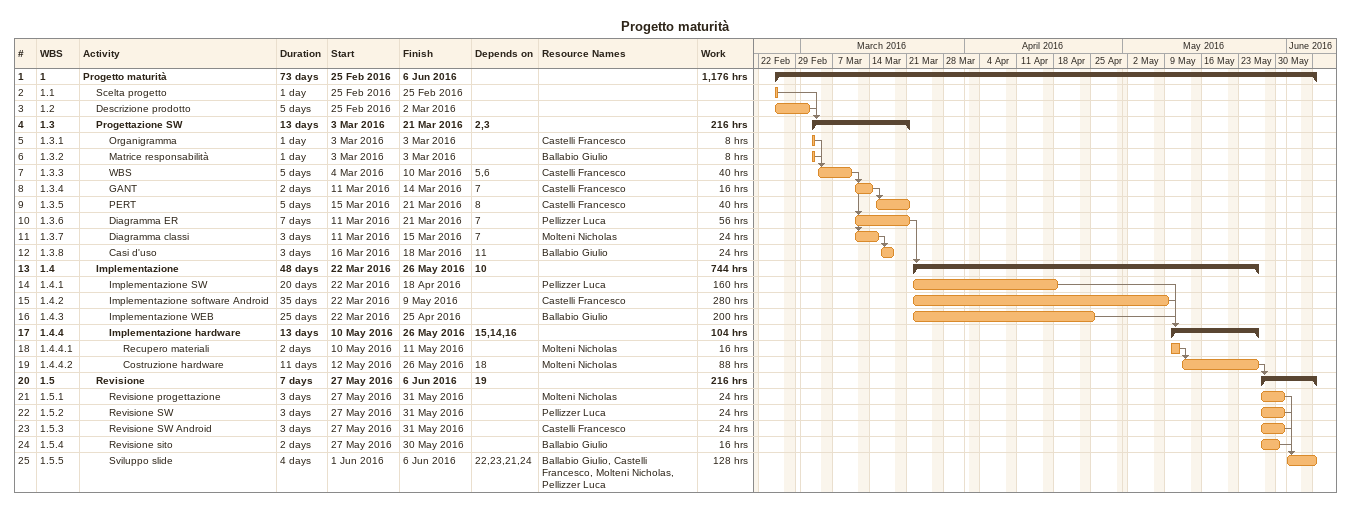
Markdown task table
Progetto maturità

| ID | WBS | Task | Duration | Start | Finish | Predecessors | Resources | Work (h) |
|---|---|---|---|---|---|---|---|---|
| 1 | 1 | **Progetto maturità** | 73d | 2016-02-25 | 2016-06-06 |  |  | 1176 |
| 2 | 1.1 | Scelta progetto | 1d | 2016-02-25 | 2016-02-25 |  |  |  |
| 3 | 1.2 | Descrizione prodotto | 5d | 2016-02-25 | 2016-03-02 |  |  |  |
| 4 | 1.3 | **Progettazione SW** | 13d | 2016-03-03 | 2016-03-21 | 2, 3 |  | 216 |
| 5 | 1.3.1 | Organigramma | 1d | 2016-03-03 | 2016-03-03 |  | Castelli Francesco | 8 |
| 6 | 1.3.2 | Matrice responsabilità | 1d | 2016-03-03 | 2016-03-03 |  | Ballabio Giulio | 8 |
| 7 | 1.3.3 | WBS | 5d | 2016-03-04 | 2016-03-10 | 5, 6 | Castelli Francesco | 40 |
| 8 | 1.3.4 | GANT | 2d | 2016-03-11 | 2016-03-14 | 7 | Castelli Francesco | 16 |
| 9 | 1.3.5 | PERT | 5d | 2016-03-15 | 2016-03-21 | 8 | Castelli Francesco | 40 |
| 10 | 1.3.6 | Diagramma ER | 7d | 2016-03-11 | 2016-03-21 | 7 | Pellizzer Luca | 56 |
| 11 | 1.3.7 | Diagramma classi | 3d | 2016-03-11 | 2016-03-15 | 7 | Molteni Nicholas | 24 |
| 12 | 1.3.8 | Casi d'uso | 3d | 2016-03-16 | 2016-03-18 | 11 | Ballabio Giulio | 24 |
| 13 | 1.4 | **Implementazione** | 48d | 2016-03-22 | 2016-05-26 | 10 |  | 744 |
| 14 | 1.4.1 | Implementazione SW | 20d | 2016-03-22 | 2016-04-18 |  | Pellizzer Luca | 160 |
| 15 | 1.4.2 | Implementazione software Android | 35d | 2016-03-22 | 2016-05-09 |  | Castelli Francesco | 280 |
| 16 | 1.4.3 | Implementazione WEB | 25d | 2016-03-22 | 2016-04-25 |  | Ballabio Giulio | 200 |
| 17 | 1.4.4 | **Implementazione hardware** | 13d | 2016-05-10 | 2016-05-26 | 15, 14, 16 |  | 104 |
| 18 | 1.4.4.1 | Recupero materiali | 2d | 2016-05-10 | 2016-05-11 |  | Molteni Nicholas | 16 |
| 19 | 1.4.4.2 | Costruzione hardware | 11d | 2016-05-12 | 2016-05-26 | 18 | Molteni Nicholas | 88 |
| 20 | 1.5 | **Revisione** | 7d | 2016-05-27 | 2016-06-06 | 19 |  | 216 |
| 21 | 1.5.1 | Revisione progettazione | 3d | 2016-05-27 | 2016-05-31 |  | Molteni Nicholas | 24 |
| 22 | 1.5.2 | Revisione SW | 3d | 2016-05-27 | 2016-05-31 |  | Pellizzer Luca | 24 |
| 23 | 1.5.3 | Revisione SW Android | 3d | 2016-05-27 | 2016-05-31 |  | Castelli Francesco | 24 |
| 24 | 1.5.4 | Revisione sito | 2d | 2016-05-27 | 2016-05-30 |  | Ballabio Giulio | 16 |
| 25 | 1.5.5 | Sviluppo slide | 4d | 2016-06-01 | 2016-06-06 | 22, 23, 21, 24 | Ballabio Giulio, Castelli Francesco, Molteni Nicholas, Pellizzer Luca | 128 |
